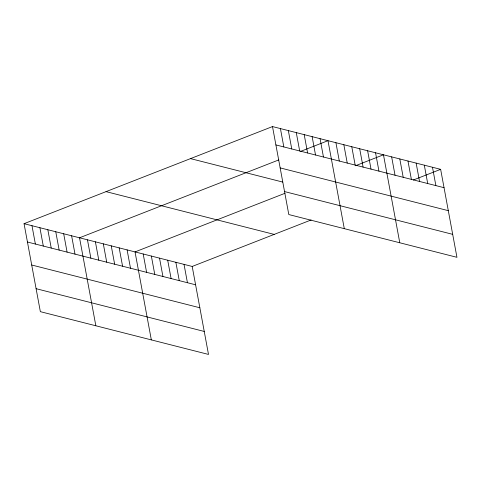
<?xml version="1.0" encoding="UTF-8"?>
<svg xmlns="http://www.w3.org/2000/svg" width="481" height="481" viewBox="0 0 481 481"><rect width="100%" height="100%" fill="white"/><g stroke="black" fill="none" stroke-linecap="round" stroke-linejoin="round"><path stroke-width="0.72" d="M24.05 223.683L192.196 266.45L208.501 354.431L40.356 311.664L24.05 223.683L272.499 126.569L440.644 169.336L456.95 257.317L288.804 214.55L272.499 126.569M278.794 159.914L79.539 237.794L95.845 325.775M300.655 151.365L327.982 140.686L344.294 228.667M284.986 193.29L135.029 251.906L151.335 339.887M355.459 165.747L383.471 154.798L399.777 242.779M192.196 266.45L311.141 219.955M413.317 180.02L440.644 169.336M275.896 144.919L444.047 187.686M280.158 167.899L448.304 210.666M190.506 158.616L282.75 182.077M284.542 191.576L452.693 234.343M106.036 191.636L274.182 234.403M27.453 242.027L195.599 284.794M31.71 265.007L199.855 307.774M36.099 288.684L204.245 331.451M432.479 167.262L435.876 185.612M424.308 165.181L427.711 183.532M416.143 163.107L419.54 181.457M407.972 161.027L411.375 179.377M399.807 158.952L403.21 177.303M391.642 156.872L395.039 175.222M375.547 152.784L378.95 171.128M367.622 150.763L371.019 169.114M359.692 148.749L363.095 167.099M351.767 146.735L355.164 165.079M343.837 144.715L347.24 163.065M335.912 142.701L339.315 161.051M320.057 138.666L323.46 157.016M312.133 136.652L315.53 155.002M304.202 134.638L307.606 152.982M296.278 132.618L299.675 150.968M288.347 130.604L291.751 148.954M280.423 128.589L283.826 146.933M184.031 264.37L187.434 282.72M175.866 262.295L179.263 280.639M167.695 260.215L171.098 278.565M159.53 258.141L162.927 276.485M151.359 256.06L154.762 274.41M143.194 253.986L146.597 272.33M127.098 249.892L130.501 268.242M119.174 247.871L122.577 266.221M111.249 245.857L114.646 264.207M103.319 243.843L106.722 262.193M95.394 241.823L98.791 260.173M87.464 239.809L90.867 258.159M71.609 235.78L75.012 254.124M63.684 233.76L67.087 252.11M55.76 231.746L59.157 250.096M47.829 229.732L51.233 248.076M39.905 227.711L43.302 246.062M31.974 225.697L35.378 244.047"/></g></svg>
